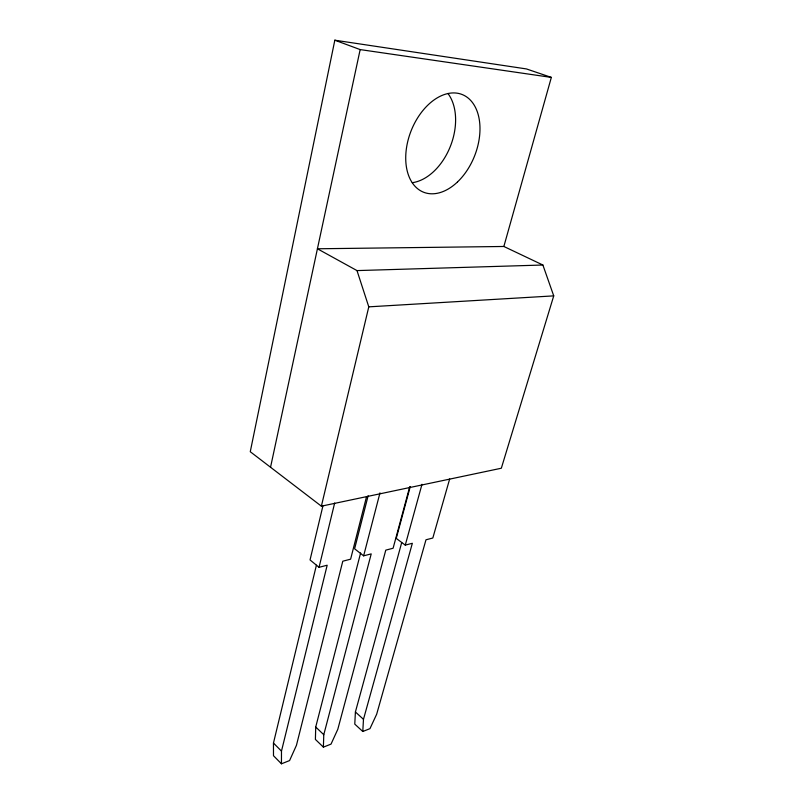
<?xml version="1.0" encoding="UTF-8"?>
<svg xmlns="http://www.w3.org/2000/svg" width="804" height="804" viewBox="0 0 804 804"><rect width="100%" height="100%" fill="white"/><g stroke="black" fill="none" stroke-linecap="round" stroke-linejoin="round"><path stroke-width="1.21" d="M366.564 496.57L350.614 559.182L342.785 561.202L296.445 745.318L289.581 760.574L281.45 763.8L281.48 751.117L327.178 565.222L319.047 567.312L310.042 559.946L322.987 505.626M360.624 552.941L315.721 727.017L315.399 739.419L323.389 747.137L331.027 744.112L337.811 729.278L385.779 550.127L393.096 548.248L409.698 486.872M323.389 747.137L323.781 734.715L371.217 553.886L363.639 555.835L354.604 548.8L368.142 495.766M401.678 542.66L355.408 711.962L354.775 724.113L362.785 731.499L369.961 728.645L376.674 714.213L425.979 539.785L432.823 538.017L449.667 478.963M362.785 731.499L363.478 719.329L412.351 543.293L405.266 545.112L396.241 538.389L410.271 486.541M503.857 246.476L551.343 77.405L526.439 68.933L334.826 40.2L250.265 451.727L321.379 506.168L501.334 468.229L553.735 295.872L542.891 265.018L503.857 246.476L317.419 248.778L356.996 270.596L542.891 265.018M270.546 467.245L360.162 49.587L334.826 40.2M321.379 506.168L368.785 306.847L356.996 270.596M281.45 763.8L273.491 755.72L273.46 743.057L316.404 565.222M319.047 567.312L334.655 503.033M363.639 555.835L379.98 492.862M405.266 545.112L421.989 484.289M368.785 306.847L553.735 295.872M360.162 49.587L551.343 77.405M355.408 711.962L363.478 719.329M315.721 727.017L323.781 734.715M273.46 743.057L281.48 751.117M447.949 93.485A51.556 34.341 -69.1 0 1 450.27 146.609A51.556 34.341 -69.1 0 1 412.301 182.689M457.506 181.945A52.521 34.13 -68.5 0 0 465.064 95.927A52.521 34.13 -68.5 0 0 405.98 152.197A52.521 34.13 -68.5 0 0 457.506 181.945"/></g></svg>
